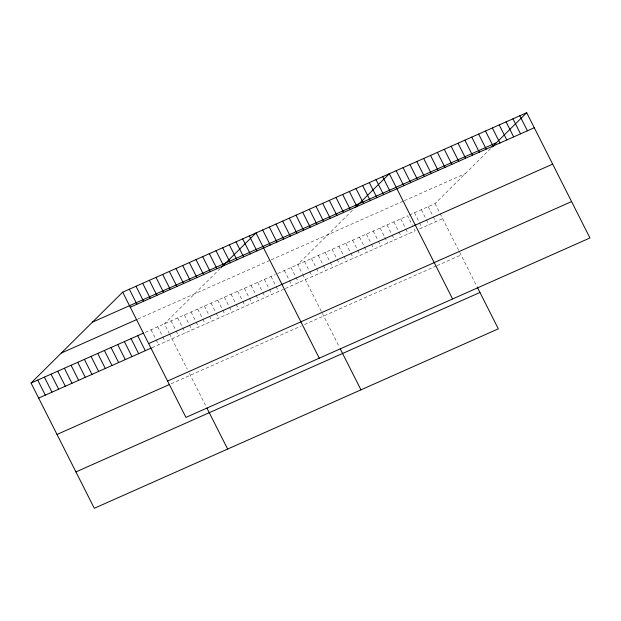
<?xml version="1.0" encoding="UTF-8"?>
<svg xmlns="http://www.w3.org/2000/svg" width="621" height="621" viewBox="0 0 621 621"><rect width="100%" height="100%" fill="white"/><g stroke="black" fill="none" stroke-linecap="round" stroke-linejoin="round"><path stroke-width="0.47" stroke-dasharray="3.1 2.33" d="M220.199 268.458L164.379 323.828L169.013 333.011M352.41 210.34L297.7 264.608L302.342 273.799M409.309 215.037L435.065 203.595L490.893 148.225M137.947 319.008L270.438 260.16M271.276 259.788L403.487 201.064M404.349 200.684L465.3 173.608M145.213 332.344L275.204 274.606M277.703 273.488L407.593 215.797L412.235 224.988M151.966 347.744L283.626 289.262M285.295 288.524L415.185 230.833L412.655 225.819M419.478 228.924L442.657 218.631M171.171 383.739L301.162 326.002M304.5 324.519L436.128 266.052M436.99 265.672L461.03 254.998M435.065 203.595L439.707 212.786M440.126 213.616L476.804 286.219M428.195 206.646L432.837 215.836M433.256 216.667L435.787 221.681M421.325 209.696L425.967 218.887M426.394 219.718L428.925 224.732M414.463 212.747L419.097 221.938M419.524 222.768L422.055 227.783M400.724 218.848L405.366 228.039M405.785 228.87L408.315 233.884M393.854 221.899L398.496 231.09M398.915 231.92L401.445 236.935M386.984 224.949L391.626 234.14M392.053 234.971L394.583 239.985M380.122 228L384.337 236.353M384.756 237.191L387.714 243.036M373.252 231.051L377.894 240.242M378.313 241.072L380.844 246.087M366.382 234.101L371.024 243.292M371.443 244.123L373.974 249.137M359.512 237.152L367.104 252.188M352.643 240.203L357.285 249.394M357.712 250.224L360.242 255.239M345.781 243.253L350.415 252.444M350.842 253.275L353.372 258.289M338.911 246.304L343.553 255.495M343.972 256.326L346.502 261.34M332.041 249.355L336.683 258.546M337.102 259.376L339.633 264.391M325.171 252.405L329.813 261.596M330.232 262.427L332.763 267.441M318.301 255.456L322.943 264.647M323.37 265.478L325.901 270.492M311.439 258.507L316.073 267.698M316.5 268.528L319.031 273.543M304.569 261.557L309.211 270.748M309.631 271.579L312.161 276.593M302.761 274.629L339.439 347.232M291.032 267.573L298.623 282.602M284.371 270.531L289.006 279.714M289.433 280.552L291.963 285.567M271.035 276.454L275.677 285.637M276.097 286.475L278.627 291.482M264.367 279.411L269.009 288.602M269.429 289.433L271.959 294.447M257.699 282.376L262.341 291.56M262.768 292.398L265.299 297.405M251.039 285.334L255.673 294.525M256.1 295.355L258.631 300.37M244.371 288.299L249.013 297.482M249.432 298.321L251.963 303.327M237.703 291.257L242.345 300.448M242.764 301.278L245.295 306.293M231.035 294.222L235.677 303.405M236.096 304.243L238.627 309.25M224.375 297.18L229.009 306.363M229.436 307.201L231.967 312.216M217.707 300.137L222.349 309.328M222.768 310.158L225.299 315.173M211.039 303.102L215.681 312.285M216.1 313.124L218.631 318.131M204.371 306.06L209.013 315.251M209.432 316.081L211.963 321.096M197.703 309.025L202.345 318.208M202.772 319.047L205.303 324.053M191.043 311.983L195.677 321.173M196.104 322.004L198.635 327.019M184.375 314.948L189.017 324.131M189.436 324.969L191.967 329.976M177.707 317.905L185.299 332.941M171.039 320.871L175.681 330.054M176.1 330.892L178.638 335.899M169.44 333.85L187.278 369.169M189.467 373.493L206.11 406.452M157.711 326.786L162.353 335.977M162.772 336.807L165.302 341.822M151.043 329.751L155.685 338.934M156.104 339.772L158.634 344.779"/><path stroke-width="0.93" d="M477.192 286.995L498.321 328.827L94.307 508.281L31.05 383.048L122.679 292.173L526.693 112.719L589.95 237.952L185.935 417.405L122.679 292.173M221.317 267.356L255.999 232.953L319.256 358.185M355.196 207.585L389.328 173.733L452.585 298.965M492.003 147.123L526.693 112.719M92.436 322.159L496.451 142.714M130.27 307.201L534.285 127.755M61.285 353.062L137.117 319.38M31.05 383.048L143.544 333.081M148.636 343.568L552.651 164.123M38.642 398.077L151.136 348.109M167.561 381.038L571.584 201.584M57.016 434.444L169.51 384.477M75.941 471.913L479.955 292.46M519.824 115.77L527.415 130.806M512.954 118.821L520.545 133.857M506.084 121.871L513.676 136.907M499.214 124.922L506.814 139.958M492.352 127.973L499.944 143.009M485.482 131.023L493.074 146.059M478.612 134.074L486.204 149.11M471.743 137.125L479.334 152.161M464.873 140.175L472.472 155.211M458.011 143.226L465.603 158.262M451.141 146.277L458.733 161.313M444.271 149.327L451.863 164.363M437.401 152.378L444.993 167.414M430.532 155.429L438.131 170.464M423.669 158.479L431.261 173.515M416.8 161.53L424.391 176.566M409.93 164.581L417.522 179.616M403.06 167.631L410.652 182.667M396.19 170.682L403.79 185.718M382.66 176.698L390.252 191.726M375.992 179.655L383.584 194.691M369.324 182.621L376.924 197.649M362.664 185.578L370.256 200.614M355.996 188.536L363.588 203.572M349.328 191.501L356.92 206.529M342.66 194.458L350.252 209.494M335.992 197.424L343.592 212.452M329.332 200.381L336.924 215.417M322.664 203.346L330.256 218.375M315.996 206.304L323.588 221.34M309.328 209.269L316.927 224.297M302.668 212.227L310.259 227.263M296 215.184L303.591 230.22M289.332 218.15L296.923 233.178M282.664 221.107L290.255 236.143M340.223 348.792L360.956 389.841M275.996 224.072L283.595 239.101M269.335 227.03L276.927 242.066M262.667 229.995L270.259 245.023M249.331 235.918L256.931 250.946M242.671 238.875L250.263 253.904M236.003 241.833L243.595 256.869M229.335 244.798L236.927 259.826M222.667 247.756L230.259 262.792M215.999 250.721L223.599 265.749M209.339 253.679L216.931 268.714M202.671 256.644L210.263 271.672M196.003 259.601L203.595 274.637M189.335 262.559L196.935 277.595M182.675 265.524L190.267 280.552M176.007 268.482L183.599 283.518M169.339 271.447L176.931 286.475M162.671 274.404L170.263 289.44M156.003 277.37L163.602 292.398M149.343 280.327L156.934 295.363M206.902 408.013L227.635 449.061M142.675 283.292L150.266 298.321M136.007 286.25L143.598 301.286M129.339 289.207L136.938 304.243M137.707 335.674L145.306 350.702M131.047 338.631L138.638 353.667M124.379 341.597L131.97 356.625M117.711 344.554L125.302 359.59M111.043 347.519L118.642 362.548M104.382 350.477L111.974 365.505M97.714 353.434L105.306 368.47M91.046 356.4L98.638 371.428M84.378 359.357L91.97 374.393M77.71 362.322L85.31 377.351M71.05 365.28L78.642 380.316M64.382 368.245L71.974 383.273M57.714 371.203L65.306 386.239M51.046 374.16L58.646 389.196M44.386 377.126L51.978 392.154M37.718 380.083L45.31 395.119"/></g></svg>
